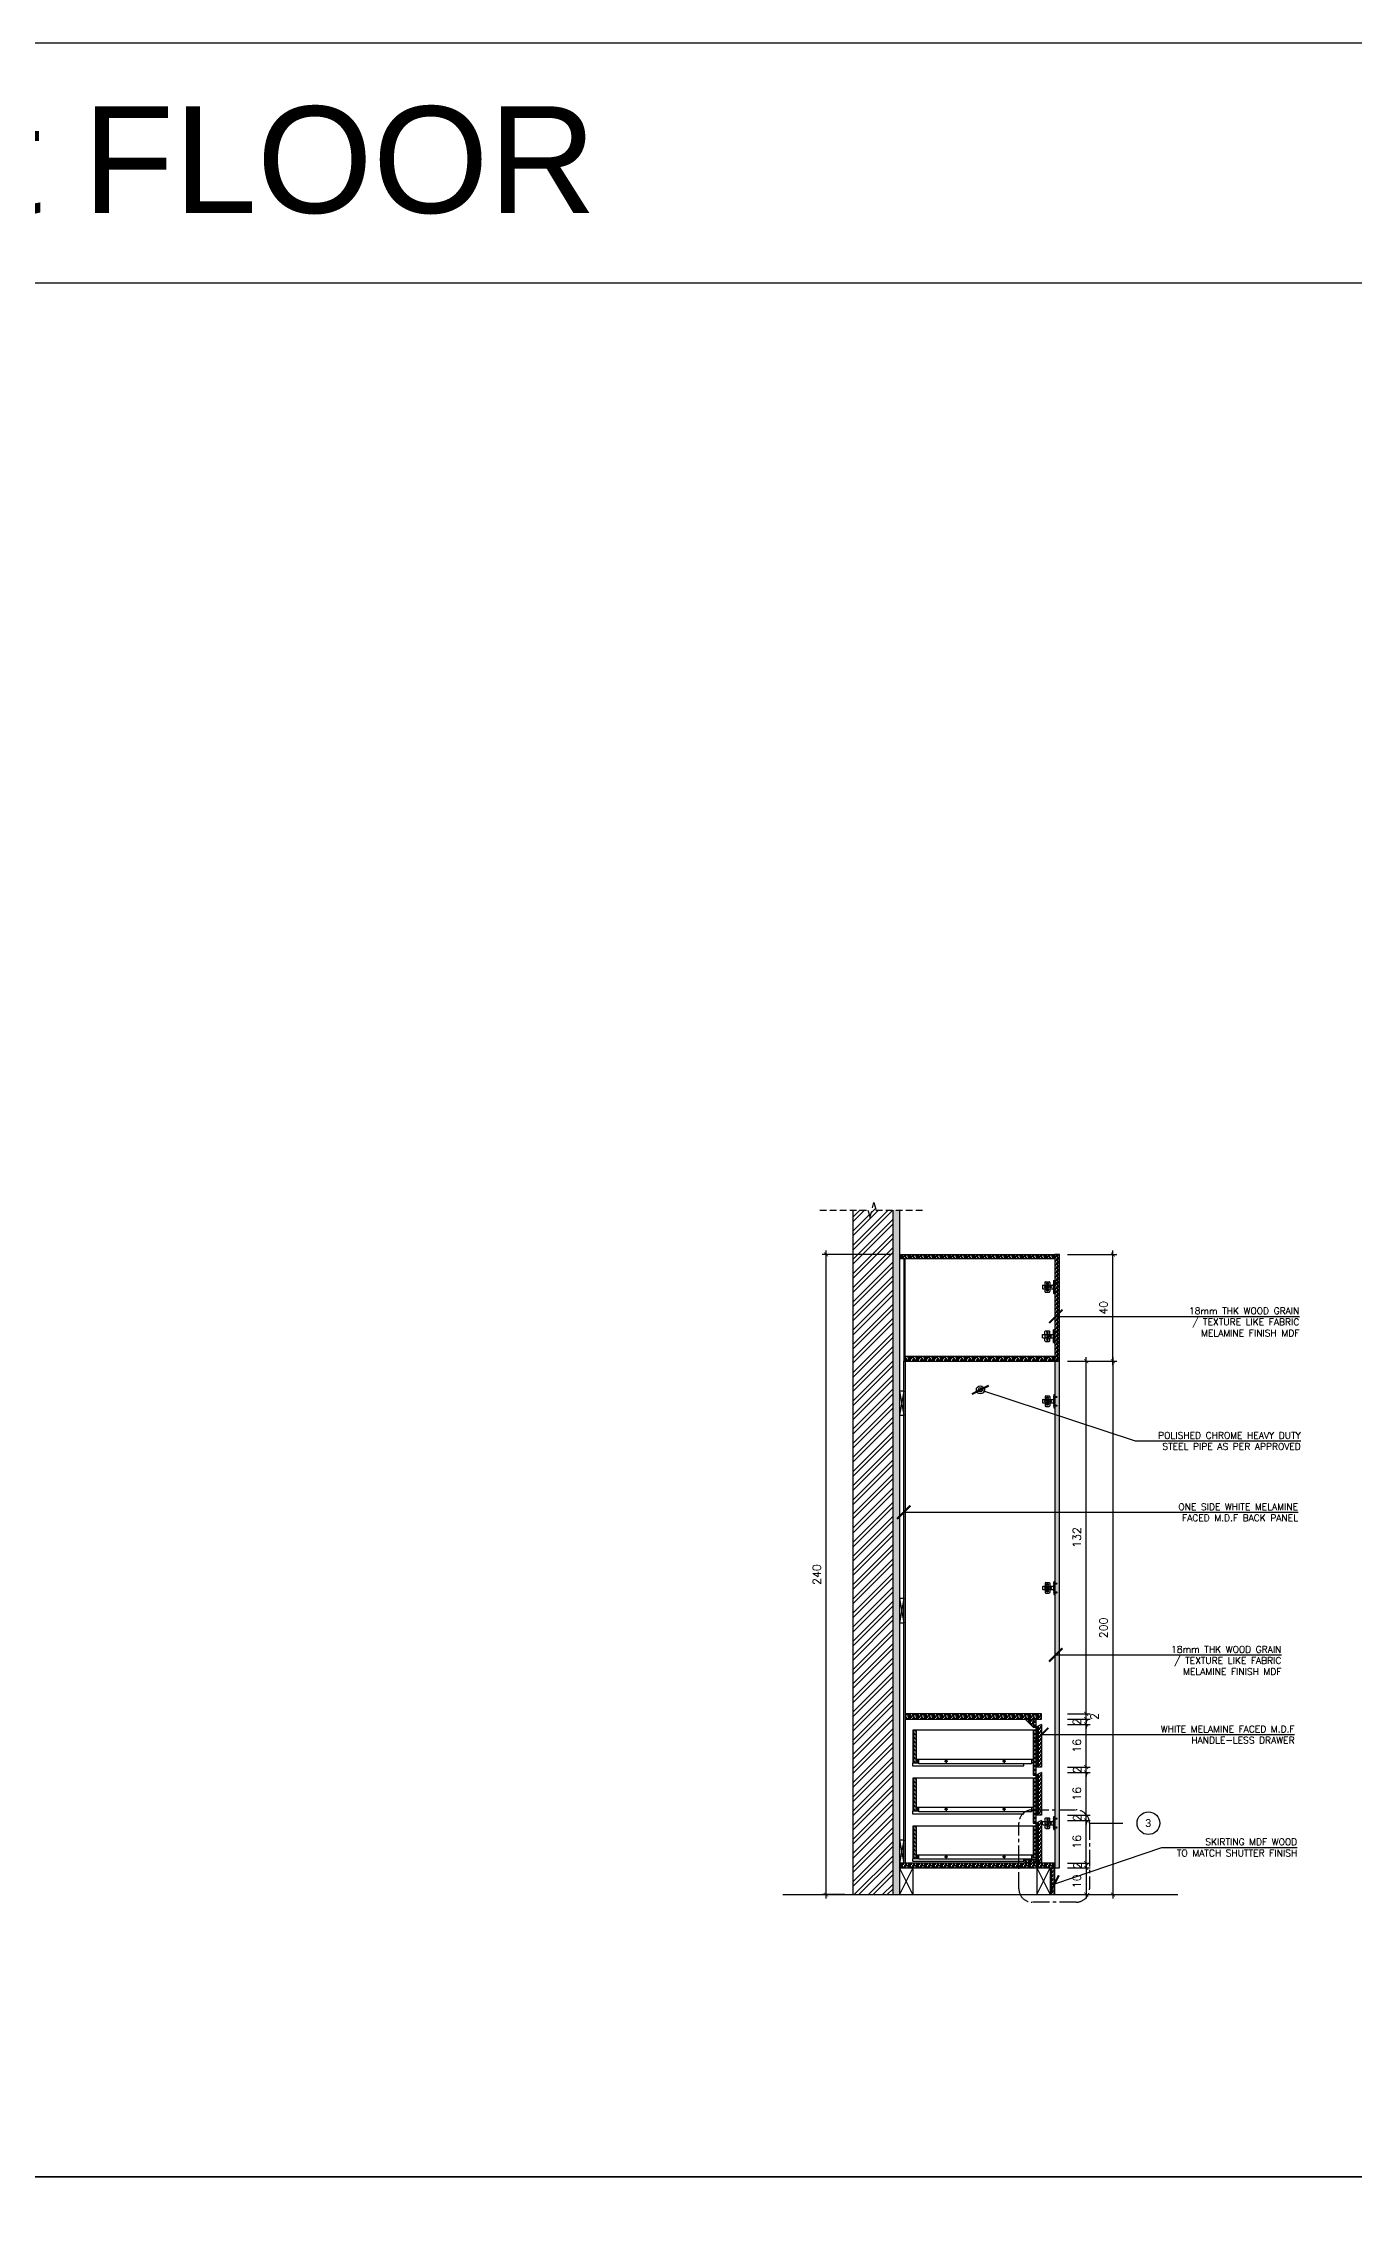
# Model space of a CAD drawing. Header units: centimetres. Extents: x -1287 to 4833, y -4090 to 0.
# Drawn here: x 3628 to 4120, y -1612 to -800 of the extents above; entities that cross this region are included whole.
import ezdxf
from ezdxf.enums import TextEntityAlignment as Align

# ---------------------------------------------------------------- set-up
doc = ezdxf.new("R2010")
doc.units = ezdxf.units.CM
doc.header["$LTSCALE"] = 100
doc.header["$MEASUREMENT"] = 0
for name, pattern in [('CENTER', [2, 1.25, -0.25, 0.25, -0.25]), ('DASHDOT', [1, 0.5, -0.25, 0, -0.25]), ('HIDDEN', [0.375, 0.25, -0.125])]:
    doc.linetypes.add(name, pattern=pattern)
for name, color, linetype in [('CABINET', 4, 'Continuous'), ('DIM IN', 1, 'Continuous'), ('HATCH', 1, 'Continuous'), ('HIDDEN', 8, 'HIDDEN'), ('ID_TitleBlock-Text', 3, 'Continuous'), ('PLASTER', 8, 'Continuous'), ('SECTION LINE', 6, 'DASHDOT'), ('TEXT', 3, 'Continuous'), ('WALL SECTION Y-Y FOR XREF$0$TEXT', 3, 'Continuous'), ('WALL-03', 2, 'Continuous'), ('WALL-04', 1, 'Continuous')]:
    doc.layers.add(name, color=color, linetype=linetype)
doc.styles.add('ART', font='arial.ttf')
doc.styles.add('ROMANS', font='romans')
doc.styles.add('WALL SECTION Y-Y FOR XREF$0$ART', font='arial.ttf')
doc.styles.add('WALL SECTION Y-Y FOR XREF$0$PL18', font='romans.shx', dxfattribs={"height": 18})
doc.dimstyles.new('AS-17-100', dxfattribs={"dimtxt": 10, "dimasz": 5, "dimexe": 10, "dimexo": 10, "dimgap": 6, "dimtad": 1, "dimtoh": 1, "dimdec": 0, "dimdsep": 46, "dimtxsty": 'ROMANS', "dimblk1": 'ARCHTICK', "dimblk2": 'ARCHTICK', "dimsah": 1, "dimcen": 25, "dimdle": 10, "dimclrd": 1, "dimclre": 1, "dimclrt": 2, "dimadec": 0, "dimazin": 0, "dimtfac": 1, "dimtdec": 0, "dimtofl": 0, "dimtmove": 2, "dimatfit": 3, "dimldrblk": 'ARCHTICK', "dimfxl": 1, "dimtolj": 1, "dimtzin": 0, "dimarcsym": 0})
doc.dimstyles.new('WALL SECTION Y-Y FOR XREF$0$18-MH-100', dxfattribs={"dimtxt": 18, "dimasz": 12, "dimexe": 15, "dimexo": 15, "dimgap": 6, "dimtad": 1, "dimtoh": 1, "dimdec": 0, "dimzin": 0, "dimdsep": 46, "dimtxsty": 'WALL SECTION Y-Y FOR XREF$0$PL18', "dimblk1": 'WALL SECTION Y-Y FOR XREF$0$_ARCHTICK', "dimblk2": 'WALL SECTION Y-Y FOR XREF$0$_ARCHTICK', "dimsah": 1, "dimcen": 25, "dimdle": 15, "dimclrd": 1, "dimclre": 1, "dimclrt": 2, "dimadec": 0, "dimazin": 0, "dimtfac": 1, "dimtdec": 0, "dimtmove": 2, "dimatfit": 3, "dimldrblk": 'WALL SECTION Y-Y FOR XREF$0$_ARCHTICK', "dimfxl": 1, "dimtolj": 1, "dimtzin": 0, "dimarcsym": 0})
pattern_1 = [(180, (3596.5296, -274.8663), (2e-16, 1.5), [2.5, -0.5]), (180, (3597.0296, -274.3663), (2e-16, 1.5), [1.5, -0.375, 0.75, -0.375]), (180, (3597.7796, -273.8663), (2e-16, 1.5), [2.5, -0.5])]
pattern_2 = [(180, (3596.5296, -254.8663), (2e-16, 1.5), [2.5, -0.5]), (180, (3597.0296, -254.3663), (2e-16, 1.5), [1.5, -0.375, 0.75, -0.375]), (180, (3597.7796, -253.8663), (2e-16, 1.5), [2.5, -0.5])]
pattern_3 = [(180, (3596.5296, -255.2663), (2e-16, 1.5), [2.5, -0.5]), (180, (3597.0296, -254.7663), (2e-16, 1.5), [1.5, -0.375, 0.75, -0.375]), (180, (3597.7796, -254.2663), (2e-16, 1.5), [2.5, -0.5])]

# ---------------------------------------------------------------- blocks, each defined once
blk = doc.blocks.new('_ARCHTICK')
at = {"color": 0, "linetype": 'ByBlock', "const_width": 0.15}
blk.add_lwpolyline([(-0.5, -0.5), (0.5, 0.5)], dxfattribs=at)
blk = doc.blocks.new('*D252')
at = {"layer": 'Defpoints', "color": 0, "transparency": 16777216}
for p in [(4009.3, -1484.12), (4009.3, -1494.12), (4019.3, -1494.12)]:
    blk.add_point(p, dxfattribs=at)
at = {"layer": 'DIM IN', "color": 1, "lineweight": -2, "transparency": 16777216}
for p, q in [((4012.3, -1484.12), (4020.8, -1484.12)), ((4019.3, -1482.62), (4019.3, -1495.62)), ((4012.3, -1494.12), (4020.8, -1494.12))]:
    blk.add_line(p, q, dxfattribs=at)
at = {"layer": 'DIM IN', "color": 1, "lineweight": -2, "transparency": 16777216, "xscale": 1.5, "yscale": 1.5, "zscale": 1.5}
for p, rotation in [((4019.3, -1484.12), 90), ((4019.3, -1494.12), 270)]:
    blk.add_blockref('_ARCHTICK', p, dxfattribs=dict(at, rotation=rotation))
at = {"layer": 'DIM IN', "color": 2, "transparency": 16777216, "insert": (4015.8, -1489.12), "char_height": 3, "attachment_point": 5, "rotation": 90, "style": 'ROMANS'}
blk.add_mtext('\\A1;10', dxfattribs=at)
blk = doc.blocks.new('*D253')
at = {"layer": 'Defpoints', "color": 0, "transparency": 16777216}
for p in [(4009.3, -1482.32), (4009.3, -1484.12), (4019.3, -1482.32)]:
    blk.add_point(p, dxfattribs=at)
at = {"layer": 'DIM IN', "color": 1, "lineweight": -2, "transparency": 16777216}
for p, q in [((4012.3, -1482.32), (4020.8, -1482.32)), ((4012.3, -1484.12), (4020.8, -1484.12)), ((4019.3, -1482.32), (4019.3, -1480.82)), ((4019.3, -1484.12), (4019.3, -1485.62))]:
    blk.add_line(p, q, dxfattribs=at)
at = {"layer": 'DIM IN', "color": 1, "lineweight": -2, "transparency": 16777216, "xscale": 1.5, "yscale": 1.5, "zscale": 1.5}
for p, rotation in [((4019.3, -1482.32), 270), ((4019.3, -1484.12), 90)]:
    blk.add_blockref('_ARCHTICK', p, dxfattribs=dict(at, rotation=rotation))
at = {"layer": 'DIM IN', "color": 2, "transparency": 16777216, "insert": (4015.99, -1483.22), "char_height": 3, "attachment_point": 5, "rotation": 90, "style": 'ROMANS'}
blk.add_mtext('\\A1;2', dxfattribs=at)
blk = doc.blocks.new('*D49')
at = {"layer": 'Defpoints', "color": 0, "transparency": 16777216}
for p in [(4009.3, -1466.32), (4019.3, -1466.32), (4009.3, -1482.32)]:
    blk.add_point(p, dxfattribs=at)
at = {"layer": 'DIM IN', "color": 1, "lineweight": -2, "transparency": 16777216}
for p, q in [((4012.3, -1466.32), (4020.8, -1466.32)), ((4019.3, -1483.82), (4019.3, -1464.82)), ((4012.3, -1482.32), (4020.8, -1482.32))]:
    blk.add_line(p, q, dxfattribs=at)
at = {"layer": 'DIM IN', "color": 1, "lineweight": -2, "transparency": 16777216, "xscale": 1.5, "yscale": 1.5, "zscale": 1.5}
for p, rotation in [((4019.3, -1466.32), 90), ((4019.3, -1482.32), 270)]:
    blk.add_blockref('_ARCHTICK', p, dxfattribs=dict(at, rotation=rotation))
at = {"layer": 'DIM IN', "color": 2, "transparency": 16777216, "insert": (4015.8, -1474.32), "char_height": 3, "attachment_point": 5, "rotation": 90, "style": 'ROMANS'}
blk.add_mtext('\\A1;16', dxfattribs=at)
blk = doc.blocks.new('*D50')
at = {"layer": 'Defpoints', "color": 0, "transparency": 16777216}
for p in [(4009.3, -1464.32), (4009.3, -1466.32), (4019.3, -1464.32)]:
    blk.add_point(p, dxfattribs=at)
at = {"layer": 'DIM IN', "color": 1, "lineweight": -2, "transparency": 16777216}
for p, q in [((4012.3, -1464.32), (4020.8, -1464.32)), ((4012.3, -1466.32), (4020.8, -1466.32)), ((4019.3, -1464.32), (4019.3, -1462.82)), ((4019.3, -1466.32), (4019.3, -1467.82))]:
    blk.add_line(p, q, dxfattribs=at)
at = {"layer": 'DIM IN', "color": 1, "lineweight": -2, "transparency": 16777216, "xscale": 1.5, "yscale": 1.5, "zscale": 1.5}
for p, rotation in [((4019.3, -1464.32), 270), ((4019.3, -1466.32), 90)]:
    blk.add_blockref('_ARCHTICK', p, dxfattribs=dict(at, rotation=rotation))
at = {"layer": 'DIM IN', "color": 2, "transparency": 16777216, "insert": (4015.96, -1465.32), "char_height": 3, "attachment_point": 5, "rotation": 90, "style": 'ROMANS'}
blk.add_mtext('\\A1;2', dxfattribs=at)
blk = doc.blocks.new('*D51')
at = {"layer": 'Defpoints', "color": 0, "transparency": 16777216}
for p in [(4009.3, -1448.32), (4019.3, -1448.32), (4009.3, -1464.32)]:
    blk.add_point(p, dxfattribs=at)
at = {"layer": 'DIM IN', "color": 1, "lineweight": -2, "transparency": 16777216}
for p, q in [((4012.3, -1448.32), (4020.8, -1448.32)), ((4019.3, -1465.82), (4019.3, -1446.82)), ((4012.3, -1464.32), (4020.8, -1464.32))]:
    blk.add_line(p, q, dxfattribs=at)
at = {"layer": 'DIM IN', "color": 1, "lineweight": -2, "transparency": 16777216, "xscale": 1.5, "yscale": 1.5, "zscale": 1.5}
for p, rotation in [((4019.3, -1448.32), 90), ((4019.3, -1464.32), 270)]:
    blk.add_blockref('_ARCHTICK', p, dxfattribs=dict(at, rotation=rotation))
at = {"layer": 'DIM IN', "color": 2, "transparency": 16777216, "insert": (4015.8, -1456.32), "char_height": 3, "attachment_point": 5, "rotation": 90, "style": 'ROMANS'}
blk.add_mtext('\\A1;16', dxfattribs=at)
blk = doc.blocks.new('*D52')
at = {"layer": 'Defpoints', "color": 0, "transparency": 16777216}
for p in [(4009.3, -1446.32), (4009.3, -1448.32), (4019.3, -1446.32)]:
    blk.add_point(p, dxfattribs=at)
at = {"layer": 'DIM IN', "color": 1, "lineweight": -2, "transparency": 16777216}
for p, q in [((4012.3, -1446.32), (4020.8, -1446.32)), ((4012.3, -1448.32), (4020.8, -1448.32)), ((4019.3, -1446.32), (4019.3, -1444.82)), ((4019.3, -1448.32), (4019.3, -1449.82))]:
    blk.add_line(p, q, dxfattribs=at)
at = {"layer": 'DIM IN', "color": 1, "lineweight": -2, "transparency": 16777216, "xscale": 1.5, "yscale": 1.5, "zscale": 1.5}
for p, rotation in [((4019.3, -1446.32), 270), ((4019.3, -1448.32), 90)]:
    blk.add_blockref('_ARCHTICK', p, dxfattribs=dict(at, rotation=rotation))
at = {"layer": 'DIM IN', "color": 2, "transparency": 16777216, "insert": (4015.93, -1447.32), "char_height": 3, "attachment_point": 5, "rotation": 90, "style": 'ROMANS'}
blk.add_mtext('\\A1;2', dxfattribs=at)
blk = doc.blocks.new('*D53')
at = {"layer": 'Defpoints', "color": 0, "transparency": 16777216}
for p in [(4009.3, -1430.32), (4019.3, -1430.32), (4009.3, -1446.32)]:
    blk.add_point(p, dxfattribs=at)
at = {"layer": 'DIM IN', "color": 1, "lineweight": -2, "transparency": 16777216}
for p, q in [((4012.3, -1430.32), (4020.8, -1430.32)), ((4019.3, -1447.82), (4019.3, -1428.82)), ((4012.3, -1446.32), (4020.8, -1446.32))]:
    blk.add_line(p, q, dxfattribs=at)
at = {"layer": 'DIM IN', "color": 1, "lineweight": -2, "transparency": 16777216, "xscale": 1.5, "yscale": 1.5, "zscale": 1.5}
for p, rotation in [((4019.3, -1430.32), 90), ((4019.3, -1446.32), 270)]:
    blk.add_blockref('_ARCHTICK', p, dxfattribs=dict(at, rotation=rotation))
at = {"layer": 'DIM IN', "color": 2, "transparency": 16777216, "insert": (4015.8, -1438.32), "char_height": 3, "attachment_point": 5, "rotation": 90, "style": 'ROMANS'}
blk.add_mtext('\\A1;16', dxfattribs=at)
blk = doc.blocks.new('*D54')
at = {"layer": 'Defpoints', "color": 0, "transparency": 16777216}
for p in [(4009.3, -1428.32), (4009.3, -1430.32), (4019.3, -1428.32)]:
    blk.add_point(p, dxfattribs=at)
at = {"layer": 'DIM IN', "color": 1, "lineweight": -2, "transparency": 16777216}
for p, q in [((4019.3, -1428.32), (4019.3, -1426.82)), ((4012.3, -1428.32), (4020.8, -1428.32)), ((4012.3, -1430.32), (4020.8, -1430.32)), ((4019.3, -1430.32), (4019.3, -1431.82))]:
    blk.add_line(p, q, dxfattribs=at)
at = {"layer": 'DIM IN', "color": 1, "lineweight": -2, "transparency": 16777216, "xscale": 1.5, "yscale": 1.5, "zscale": 1.5}
for p, rotation in [((4019.3, -1428.32), 270), ((4019.3, -1430.32), 90)]:
    blk.add_blockref('_ARCHTICK', p, dxfattribs=dict(at, rotation=rotation))
at = {"layer": 'DIM IN', "color": 2, "transparency": 16777216, "insert": (4015.84, -1429.32), "char_height": 3, "attachment_point": 5, "rotation": 90, "style": 'ROMANS'}
blk.add_mtext('\\A1;2', dxfattribs=at)
blk = doc.blocks.new('*D55')
at = {"layer": 'Defpoints', "color": 0, "transparency": 16777216}
for p in [(4009.3, -1426.32), (4019.3, -1426.32), (4009.3, -1428.32)]:
    blk.add_point(p, dxfattribs=at)
at = {"layer": 'DIM IN', "color": 1, "lineweight": -2, "transparency": 16777216}
for p, q in [((4012.3, -1426.32), (4020.8, -1426.32)), ((4019.3, -1426.32), (4019.3, -1424.82)), ((4012.3, -1428.32), (4020.8, -1428.32)), ((4019.3, -1428.32), (4019.3, -1429.82))]:
    blk.add_line(p, q, dxfattribs=at)
at = {"layer": 'DIM IN', "color": 1, "lineweight": -2, "transparency": 16777216, "xscale": 1.5, "yscale": 1.5, "zscale": 1.5}
for p, rotation in [((4019.3, -1426.32), 270), ((4019.3, -1428.32), 90)]:
    blk.add_blockref('_ARCHTICK', p, dxfattribs=dict(at, rotation=rotation))
at = {"layer": 'DIM IN', "color": 2, "transparency": 16777216, "insert": (4022.37, -1427.32), "char_height": 3, "attachment_point": 5, "rotation": 90, "style": 'ROMANS'}
blk.add_mtext('\\A1;2', dxfattribs=at)
blk = doc.blocks.new('*D56')
at = {"layer": 'Defpoints', "color": 0, "transparency": 16777216}
for p in [(4009.3, -1294.12), (4019.3, -1294.12), (4009.3, -1426.32)]:
    blk.add_point(p, dxfattribs=at)
at = {"layer": 'DIM IN', "color": 1, "lineweight": -2, "transparency": 16777216}
for p, q in [((4012.3, -1294.12), (4020.8, -1294.12)), ((4019.3, -1427.82), (4019.3, -1292.62)), ((4012.3, -1426.32), (4020.8, -1426.32))]:
    blk.add_line(p, q, dxfattribs=at)
at = {"layer": 'DIM IN', "color": 1, "lineweight": -2, "transparency": 16777216, "xscale": 1.5, "yscale": 1.5, "zscale": 1.5}
for p, rotation in [((4019.3, -1294.12), 90), ((4019.3, -1426.32), 270)]:
    blk.add_blockref('_ARCHTICK', p, dxfattribs=dict(at, rotation=rotation))
at = {"layer": 'DIM IN', "color": 2, "transparency": 16777216, "insert": (4015.8, -1360.22), "char_height": 3, "attachment_point": 5, "rotation": 90, "style": 'ROMANS'}
blk.add_mtext('\\A1;132', dxfattribs=at)
blk = doc.blocks.new('*D57')
at = {"layer": 'Defpoints', "color": 0, "transparency": 16777216}
for p in [(4009.3, -1294.12), (4009.3, -1494.12), (4029.3, -1494.12)]:
    blk.add_point(p, dxfattribs=at)
at = {"layer": 'DIM IN', "color": 1, "lineweight": -2, "transparency": 16777216}
for p, q in [((4012.3, -1294.12), (4030.8, -1294.12)), ((4029.3, -1292.62), (4029.3, -1495.62)), ((4012.3, -1494.12), (4030.8, -1494.12))]:
    blk.add_line(p, q, dxfattribs=at)
at = {"layer": 'DIM IN', "color": 1, "lineweight": -2, "transparency": 16777216, "xscale": 1.5, "yscale": 1.5, "zscale": 1.5}
for p, rotation in [((4029.3, -1294.12), 90), ((4029.3, -1494.12), 270)]:
    blk.add_blockref('_ARCHTICK', p, dxfattribs=dict(at, rotation=rotation))
at = {"layer": 'DIM IN', "color": 2, "transparency": 16777216, "insert": (4025.8, -1394.12), "char_height": 3, "attachment_point": 5, "rotation": 90, "style": 'ROMANS'}
blk.add_mtext('\\A1;200', dxfattribs=at)
blk = doc.blocks.new('*D58')
at = {"layer": 'Defpoints', "color": 0, "transparency": 16777216}
for p in [(4009.3, -1254.12), (4029.3, -1254.12), (4009.3, -1294.12)]:
    blk.add_point(p, dxfattribs=at)
at = {"layer": 'DIM IN', "color": 1, "lineweight": -2, "transparency": 16777216}
for p, q in [((4012.3, -1254.12), (4030.8, -1254.12)), ((4029.3, -1295.62), (4029.3, -1252.62)), ((4012.3, -1294.12), (4030.8, -1294.12))]:
    blk.add_line(p, q, dxfattribs=at)
at = {"layer": 'DIM IN', "color": 1, "lineweight": -2, "transparency": 16777216, "xscale": 1.5, "yscale": 1.5, "zscale": 1.5}
for p, rotation in [((4029.3, -1254.12), 90), ((4029.3, -1294.12), 270)]:
    blk.add_blockref('_ARCHTICK', p, dxfattribs=dict(at, rotation=rotation))
at = {"layer": 'DIM IN', "color": 2, "transparency": 16777216, "insert": (4025.8, -1274.12), "char_height": 3, "attachment_point": 5, "rotation": 90, "style": 'ROMANS'}
blk.add_mtext('\\A1;40', dxfattribs=at)
blk = doc.blocks.new('*D254')
at = {"layer": 'Defpoints', "color": 0, "transparency": 16777216}
for p in [(3921.8, -1254.12), (3949.3, -1254.12), (3931.8, -1494.12)]:
    blk.add_point(p, dxfattribs=at)
at = {"layer": 'DIM IN', "color": 1, "lineweight": -2, "transparency": 16777216}
for p, q in [((3946.3, -1254.12), (3920.3, -1254.12)), ((3921.8, -1495.62), (3921.8, -1252.62)), ((3928.8, -1494.12), (3920.3, -1494.12))]:
    blk.add_line(p, q, dxfattribs=at)
at = {"layer": 'DIM IN', "color": 1, "lineweight": -2, "transparency": 16777216, "xscale": 1.5, "yscale": 1.5, "zscale": 1.5}
for p, rotation in [((3921.8, -1254.12), 90), ((3921.8, -1494.12), 270)]:
    blk.add_blockref('_ARCHTICK', p, dxfattribs=dict(at, rotation=rotation))
at = {"layer": 'DIM IN', "color": 2, "transparency": 16777216, "insert": (3918.3, -1374.12), "char_height": 3, "attachment_point": 5, "rotation": 90, "style": 'ROMANS'}
blk.add_mtext('\\A1;240', dxfattribs=at)
blk = doc.blocks.new('hinge side')
at = {"layer": 'CABINET'}
h = blk.add_hatch(dxfattribs=at)
h.set_pattern_fill('ANSI31', color=8, scale=14, style=0)
h.set_pattern_definition([(45, (-4538.1162, 12533.7443), (-1.23743687, 1.23743687), [])])
h.paths.add_polyline_path([(7.4, 49), (8.9, 47.7), (7.4, 46.1), (0, 46.1), (0, 49)])
h = blk.add_hatch(dxfattribs=at)
h.set_pattern_fill('ANSI31', color=8, scale=14, style=0)
h.set_pattern_definition([(315, (477476.8924, -3826.8505), (-1.237436867, -1.237436867), [])])
h.paths.add_polyline_path([(0, 9.2), (0, 12.1), (7.4, 12.1), (8.9, 10.4), (7.4, 9.2)])
at = {"layer": 'CABINET', "color": 8}
for p, q in [((-50.9, 34.1), (-50.9, 24.1)), ((-48.9, 36.1), (-6.1, 36.1)), ((-48.9, 22.1), (-6.1, 22.1)), ((-40.9, 48.1), (-40.9, 36.1)), ((-40.9, 22.1), (-40.9, 10.1)), ((-37.9, 51.1), (-23.9, 51.1)), ((-37.9, 7.1), (-23.9, 7.1)), ((-31.9, 43.9), (-31, 44.5)), ((-31.3, 43), (-31.9, 43.9)), ((-31.9, 16.4), (-31, 17.1)), ((-31.3, 15.6), (-31.9, 16.4)), ((-31, 44.5), (-30.4, 43.7)), ((-31, 17.1), (-30.4, 16.3)), ((-30, 41.3), (-30.6, 42.1)), ((-30, 13.9), (-30.6, 14.7)), ((-29.1, 42), (-30, 41.3)), ((-29.1, 14.6), (-30, 13.9)), ((-29.7, 42.8), (-29.1, 42)), ((-29.7, 15.3), (-29.1, 14.6)), ((-28.8, 30.5), (-27.7, 30.5)), ((-28.8, 29.5), (-28.8, 30.5)), ((-28.8, 27.3), (-28.8, 28.3)), ((-27.7, 27.3), (-28.8, 27.3)), ((-27.7, 30.5), (-27.7, 29.5)), ((-27.7, 28.3), (-27.7, 27.3)), ((-20.9, 48.1), (-20.9, 36.1)), ((-20.9, 22.1), (-20.9, 10.1)), ((-18.1, 30.6), (-17, 30.6)), ((-18.1, 29.5), (-18.1, 30.6)), ((-18.1, 27.4), (-18.1, 28.4)), ((-17, 27.4), (-18.1, 27.4)), ((-17, 30.6), (-17, 29.5)), ((-17, 28.4), (-17, 27.4)), ((-5, 55.1), (-5, 3.1)), ((-4, 50.9), (-5, 50.9)), ((-5, 44.1), (-4, 44.1)), ((-5, 14.1), (-4, 14.1)), ((-4, 7.3), (-5, 7.3)), ((-4, 56.1), (0, 56.1)), ((-4, 44.1), (-4, 50.9)), ((-4, 50.6), (-2.4, 49)), ((-4, 44.4), (-2.4, 46.1)), ((-4, 14.1), (-4, 7.3)), ((-4, 13.7), (-2.4, 12.1)), ((-4, 7.5), (-2.4, 9.2)), ((-4, 2.1), (0, 2.1)), ((-2.4, 49), (7.4, 49)), ((-2.4, 46.1), (7.4, 46.1)), ((-2.4, 12.1), (7.4, 12.1)), ((-2.4, 9.2), (7.4, 9.2)), ((0, 58.1), (0, 4.1)), ((0, 0), (0, 54)), ((7.4, 49), (8.9, 47.7)), ((7.4, 46.1), (8.9, 47.7)), ((7.4, 12.1), (8.9, 10.4)), ((7.4, 9.2), (8.9, 10.4))]:
    blk.add_line(p, q, dxfattribs=at)
blk.add_lwpolyline([(-38.2, 32.7), (-28.4, 32.7, -0.414214), (-24.9, 29.2), (-24.9, 28.9, -0.414214), (-28.4, 25.4), (-38.2, 25.4, -0.414214), (-41.7, 28.9), (-41.7, 29.2, -0.414214)], format="xyb", close=True, dxfattribs=at)
for points in [[(-30.6, 42.1), (-32.8, 40.4), (-33.5, 41.3), (-31.3, 43)], [(-30.6, 14.7), (-32.8, 12.9), (-33.5, 13.9), (-31.3, 15.6)], [(-28.8, 28.3), (-31.6, 28.3), (-31.6, 29.5), (-28.8, 29.5)], [(-30.4, 43.7), (-28.4, 45.2), (-27.7, 44.3), (-29.7, 42.8)], [(-30.4, 16.3), (-28.4, 17.8), (-27.7, 16.9), (-29.7, 15.3)], [(-27.7, 29.5), (-25.2, 29.5), (-25.2, 28.3), (-27.7, 28.3)], [(-18.1, 28.4), (-21, 28.4), (-21, 29.5), (-18.1, 29.5)], [(-17, 29.5), (-14.5, 29.5), (-14.5, 28.4), (-17, 28.4)]]:
    blk.add_lwpolyline(points, dxfattribs=at)
blk.add_lwpolyline([(-5, 41.3), (-6.1, 41.3), (-6.1, 16.9), (-5, 16.9)], close=True, dxfattribs=at)
for centre in [(-30.6, 42.8), (-30.6, 15.4), (-28.4, 28.9), (-17.7, 29)]:
    blk.add_circle(centre, 3.42, dxfattribs=at)
for centre, radius, start, end in [((-48.9, 34.1), 2, 90, 180), ((-48.9, 24.1), 2, 180, 270), ((-37.9, 48.1), 3, 90, 180), ((-37.9, 10.1), 3, 180, 270), ((-23.9, 48.1), 3, 0, 90), ((-23.9, 10.1), 3, 270, 0), ((6.1, 47.5), 11.6, 162.90975, 197.09025), ((6.1, 10.7), 11.6, 162.90975, 197.09025), ((-4, 55.1), 1, 90, 180), ((-4, 3.1), 1, 180, 270)]:
    blk.add_arc(centre, radius, start, end, dxfattribs=at)
blk = doc.blocks.new('WALL SECTION Y-Y FOR XREF$0$_ARCHTICK')
at = {"color": 0, "linetype": 'ByBlock', "const_width": 0.15}
blk.add_lwpolyline([(-0.5, -0.5), (0.5, 0.5)], dxfattribs=at)

msp = doc.modelspace()

# ---------------------------------------------------------------- hatches: boundary and pattern name
at = {"layer": 'HATCH'}
h = msp.add_hatch(dxfattribs=at)
h.set_pattern_fill('ANSI32', color=256, scale=10)
h.set_pattern_definition([(45, (3596.5296, -254.8663), (-2.65165, 2.65165), []), (45, (3598.2974, -254.8663), (-2.65165, 2.65165), [])])
h.paths.add_polyline_path([(3946.8, -1237.49), (3940.49, -1237.49), (3939.74, -1234.69), (3938.24, -1240.29), (3937.49, -1237.49), (3931.8, -1237.49), (3931.8, -1494.12), (3946.8, -1494.12)])
h = msp.add_hatch(dxfattribs=at)
h.set_pattern_fill('AR-SAND', color=256, scale=0.5)
h.set_pattern_definition([(37.5, (3596.5296, -254.8663), (-0.0314967, 0.9634119), [0, -0.76, 0, -0.85, 0, -0.8125]), (7.5, (3596.5296, -254.8663), (0.8848884, 1.411073), [0, -0.41, 0, -0.685, 0, -0.2625]), (327.5, (3595.9146, -254.8663), (1.55707093, 0.0028295), [0, -0.25, 0, -0.9, 0, -1.175]), (317.5, (3595.9146, -254.8663), (1.5030633, 0.4388378), [0, -0.125, 0, -0.59, 0, -0.675])])
h.paths.add_polyline_path([(3949.3, -1237.49), (3946.8, -1237.49), (3946.8, -1494.12), (3949.3, -1494.12)])
h = msp.add_hatch(dxfattribs=at)
h.set_pattern_fill('GOST_WOOD', color=256, scale=0.25, angle=90)
h.set_pattern_definition(pattern_1)
h.paths.add_polyline_path([(3949.3, -1255.75), (4007.58, -1255.75), (4007.58, -1254.12), (3949.3, -1254.12)])
h = msp.add_hatch(dxfattribs=at)
h.set_pattern_fill('GOST_WOOD', color=256, scale=0.25, angle=90)
h.set_pattern_definition(pattern_2)
h.paths.add_polyline_path([(3951.47, -1481.92), (3950.93, -1481.92), (3950.93, -1255.75), (3951.47, -1255.75)])
h = msp.add_hatch(dxfattribs=at)
h.set_pattern_fill('GOST_WOOD', color=256, scale=0.25, angle=90)
h.set_pattern_definition(pattern_1)
h.paths.add_polyline_path([(4009.3, -1294.12), (4009.3, -1254.12), (4007.58, -1254.12), (4007.58, -1294.12)])
h = msp.add_hatch(dxfattribs=at)
h.set_pattern_fill('GOST_WOOD', color=256, scale=0.25, angle=90)
h.set_pattern_definition([(180, (3596.5296, -279.7268), (2e-16, 1.5), [2.5, -0.5]), (180, (3597.0296, -279.2268), (2e-16, 1.5), [1.5, -0.375, 0.75, -0.375]), (180, (3597.7796, -278.7268), (2e-16, 1.5), [2.5, -0.5])])
h.paths.add_polyline_path([(4007.58, -1292.32), (3951.47, -1292.32), (3951.47, -1294.12), (4007.58, -1294.12)])
h = msp.add_hatch(dxfattribs=at)
h.set_pattern_fill('GOST_WOOD', color=256, scale=0.25, angle=90)
h.set_pattern_definition([(180, (2864.3264, -829.477), (2e-16, 1.5), [2.5, -0.5]), (180, (2864.8264, -828.977), (2e-16, 1.5), [1.5, -0.375, 0.75, -0.375]), (180, (2865.5764, -828.477), (2e-16, 1.5), [2.5, -0.5])])
h.paths.add_polyline_path([(4009.3, -1294.12), (4007.58, -1294.12), (4007.58, -1307.32), (4008.49, -1307.32), (4008.25, -1307.59), (4007.58, -1307.59), (4007.58, -1310.66), (4008.56, -1310.66), (4008.25, -1310.93), (4007.58, -1310.93), (4007.58, -1377.32), (4008.49, -1377.32), (4008.25, -1377.59), (4007.58, -1377.59), (4007.58, -1380.66), (4008.56, -1380.66), (4008.25, -1380.93), (4007.58, -1380.93), (4007.58, -1465.51), (4008.49, -1465.51), (4008.25, -1465.78), (4007.58, -1465.78), (4007.58, -1468.85), (4008.56, -1468.85), (4008.25, -1469.12), (4007.58, -1469.12), (4007.58, -1484.12), (4009.3, -1484.12)])
h = msp.add_hatch(dxfattribs=at)
h.set_pattern_fill('GOST_WOOD', color=256, scale=0.25, angle=90)
h.set_pattern_definition([(180, (3596.5296, -255.2663), (2e-16, 1.5), [2.5, -0.5]), (180, (3597.0296, -254.7663), (2e-16, 1.5), [1.5, -0.375, 0.75, -0.375]), (180, (3597.7796, -254.2663), (2e-16, 1.5), [2.5, -0.5])])
h.paths.add_polyline_path([(4002.58, -1426.32), (3951.47, -1426.32), (3951.47, -1428.32), (4002.58, -1428.32)])
h = msp.add_hatch(dxfattribs=at)
h.set_pattern_fill('GOST_WOOD', color=256, scale=0.25, angle=90)
h.set_pattern_definition([(180, (3596.5296, -255.0663), (2e-16, 1.5), [2.5, -0.5]), (180, (3597.0296, -254.5663), (2e-16, 1.5), [1.5, -0.375, 0.75, -0.375]), (180, (3597.7796, -254.0663), (2e-16, 1.5), [2.5, -0.5])])
h.paths.add_polyline_path([(4000.58, -1428.12), (3999.38, -1428.12), (3999.38, -1431.12), (4000.58, -1431.12)])
h.paths.add_polyline_path([(3999.38, -1428.12), (3996.38, -1428.12), (3999.38, -1431.12)])
h = msp.add_hatch(dxfattribs=at)
h.set_pattern_fill('GOST_WOOD', color=256, scale=0.25, angle=90)
h.set_pattern_definition(pattern_3)
h.paths.add_polyline_path([(3955.65, -1432.32), (3954.45, -1432.32), (3954.45, -1444.72), (3955.65, -1444.72)])
h = msp.add_hatch(dxfattribs=at)
h.set_pattern_fill('GOST_WOOD', color=256, scale=0.25, angle=90)
h.set_pattern_definition(pattern_3)
h.paths.add_polyline_path([(4000.58, -1432.32), (3999.38, -1432.32), (3999.38, -1444.72), (4000.58, -1444.72)])
h = msp.add_hatch(dxfattribs=at)
h.set_pattern_fill('GOST_WOOD', color=256, scale=0.25, angle=90)
h.set_pattern_definition(pattern_3)
h.paths.add_polyline_path([(4002.58, -1430.32), (4000.58, -1431.32), (4000.58, -1446.32), (4002.58, -1446.32)])
h = msp.add_hatch(dxfattribs=at)
h.set_pattern_fill('GOST_WOOD', color=256, scale=0.25, angle=90)
h.set_pattern_definition(pattern_3)
h.paths.add_polyline_path([(3956.53, -1443.52), (3955.65, -1443.52), (3955.65, -1444.72), (3956.53, -1444.72)])
h = msp.add_hatch(dxfattribs=at)
h.set_pattern_fill('GOST_WOOD', color=256, scale=0.25, angle=90)
h.set_pattern_definition(pattern_3)
h.paths.add_polyline_path([(3999.38, -1443.52), (3998.78, -1443.52), (3998.78, -1444.72), (3999.38, -1444.72)])
h = msp.add_hatch(dxfattribs=at)
h.set_pattern_fill('GOST_WOOD', color=256, scale=0.25, angle=90)
h.set_pattern_definition(pattern_3)
h.paths.add_polyline_path([(3955.65, -1450.32), (3954.45, -1450.32), (3954.45, -1462.72), (3955.65, -1462.72)])
h = msp.add_hatch(dxfattribs=at)
h.set_pattern_fill('GOST_WOOD', color=256, scale=0.25, angle=90)
h.set_pattern_definition(pattern_3)
h.paths.add_polyline_path([(4000.58, -1444.72), (3999.38, -1444.72), (3999.38, -1449.32), (4000.58, -1449.32)])
h = msp.add_hatch(dxfattribs=at)
h.set_pattern_fill('GOST_WOOD', color=256, scale=0.25, angle=90)
h.set_pattern_definition(pattern_3)
h.paths.add_polyline_path([(4000.58, -1450.32), (3999.38, -1450.32), (3999.38, -1462.72), (4000.58, -1462.72)])
h = msp.add_hatch(dxfattribs=at)
h.set_pattern_fill('GOST_WOOD', color=256, scale=0.25, angle=90)
h.set_pattern_definition(pattern_3)
h.paths.add_polyline_path([(4002.58, -1448.32), (4000.58, -1449.32), (4000.58, -1462.72), (4000.58, -1462.72), (4000.58, -1464.32), (4002.58, -1464.32)])
h = msp.add_hatch(dxfattribs=at)
h.set_pattern_fill('GOST_WOOD', color=256, scale=0.25, angle=90)
h.set_pattern_definition(pattern_3)
h.paths.add_polyline_path([(3955.65, -1468.32), (3954.45, -1468.32), (3954.45, -1480.52), (3955.65, -1480.52)])
h = msp.add_hatch(dxfattribs=at)
h.set_pattern_fill('GOST_WOOD', color=256, scale=0.25, angle=90)
h.set_pattern_definition(pattern_3)
h.paths.add_polyline_path([(3956.53, -1461.52), (3955.65, -1461.52), (3955.65, -1462.72), (3956.53, -1462.72)])
h = msp.add_hatch(dxfattribs=at)
h.set_pattern_fill('GOST_WOOD', color=256, scale=0.25, angle=90)
h.set_pattern_definition(pattern_3)
h.paths.add_polyline_path([(4000.58, -1462.72), (3999.38, -1462.72), (3999.38, -1467.32), (4000.58, -1467.32)])
h = msp.add_hatch(dxfattribs=at)
h.set_pattern_fill('GOST_WOOD', color=256, scale=0.25, angle=90)
h.set_pattern_definition(pattern_3)
h.paths.add_polyline_path([(4000.58, -1468.32), (3999.38, -1468.32), (3999.38, -1480.52), (4000.58, -1480.52)])
h = msp.add_hatch(dxfattribs=at)
h.set_pattern_fill('GOST_WOOD', color=256, scale=0.25, angle=90)
h.set_pattern_definition(pattern_3)
h.paths.add_polyline_path([(4002.58, -1466.32), (4000.58, -1467.32), (4000.58, -1482.12), (4002.58, -1482.12)])
h = msp.add_hatch(dxfattribs=at)
h.set_pattern_fill('GOST_WOOD', color=256, scale=0.25, angle=90)
h.set_pattern_definition(pattern_2)
h.paths.add_polyline_path([(4007.49, -1482.32), (3949.3, -1482.32), (3949.3, -1484.12), (4007.49, -1484.12)])
h = msp.add_hatch(dxfattribs=at)
h.set_pattern_fill('GOST_WOOD', color=256, scale=0.25, angle=90)
h.set_pattern_definition(pattern_3)
h.paths.add_polyline_path([(3956.53, -1479.32), (3955.65, -1479.32), (3955.65, -1480.52), (3956.53, -1480.52)])
h = msp.add_hatch(dxfattribs=at)
h.set_pattern_fill('GOST_WOOD', color=256, scale=0.25, angle=90)
h.set_pattern_definition(pattern_3)
h.paths.add_polyline_path([(4000.49, -1481.09), (3996.24, -1481.09), (3996.24, -1482.32), (4000.49, -1482.32)])
h = msp.add_hatch(dxfattribs=at)
h.set_pattern_fill('GOST_WOOD', color=256, scale=0.25, angle=90)
h.set_pattern_definition(pattern_3)
h.paths.add_polyline_path([(3999.38, -1479.32), (3998.78, -1479.32), (3998.78, -1480.52), (3999.38, -1480.52)])
h = msp.add_hatch(dxfattribs=at)
h.set_pattern_fill('GOST_WOOD', color=256, scale=0.25, angle=90)
h.set_pattern_definition([(180, (3601.5296, -254.8663), (2e-16, 1.5), [2.5, -0.5]), (180, (3602.0296, -254.3663), (2e-16, 1.5), [1.5, -0.375, 0.75, -0.375]), (180, (3602.7796, -253.8663), (2e-16, 1.5), [2.5, -0.5])])
h.paths.add_polyline_path([(4007.49, -1484.12), (4005.86, -1484.12), (4005.86, -1494.12), (4007.49, -1494.12)])

# ---------------------------------------------------------------- linework, layer by layer
at = {"layer": 'CABINET', "color": 2}
for p, q in [((4007.58, -1292.32), (3951.47, -1292.32)), ((3999.38, -1431.32), (3996.38, -1428.32)), ((4007.49, -1482.32), (3949.3, -1482.32)), ((3949.3, -1484.12), (4007.49, -1484.12)), ((4007.49, -1484.12), (4007.49, -1482.32))]:
    msp.add_line(p, q, dxfattribs=at)
at = {"layer": 'CABINET', "color": 1}
for p, q in [((3954.45, -1444.72), (3954.45, -1432.32)), ((3954.45, -1432.32), (4000.58, -1432.32)), ((3955.65, -1444.72), (3955.65, -1432.32)), ((3999.38, -1432.32), (3999.38, -1444.72)), ((4002.58, -1430.32), (4000.58, -1431.32)), ((4000.58, -1444.71), (4000.58, -1432.31)), ((3956.53, -1443.52), (3955.65, -1443.52)), ((3966.22, -1444.13), (3967.34, -1444.13)), ((3966.77, -1443.57), (3966.77, -1444.68)), ((3989.08, -1444.13), (3987.97, -1444.13)), ((3988.53, -1443.57), (3988.53, -1444.68)), ((3999.38, -1443.52), (3998.78, -1443.52)), ((3956.53, -1444.72), (3954.45, -1444.72)), ((3954.45, -1462.72), (3954.45, -1450.32)), ((3954.45, -1450.32), (4000.58, -1450.32)), ((3955.65, -1462.72), (3955.65, -1450.32)), ((4000.58, -1444.72), (3998.78, -1444.72)), ((3999.38, -1450.32), (3999.38, -1462.72)), ((4002.58, -1448.32), (4000.58, -1449.32)), ((4000.58, -1462.71), (4000.58, -1450.31)), ((3956.53, -1462.72), (3954.45, -1462.72)), ((3954.45, -1480.52), (3954.45, -1468.32)), ((3954.45, -1468.32), (4000.58, -1468.32)), ((3956.53, -1461.52), (3955.65, -1461.52)), ((3955.65, -1480.52), (3955.65, -1468.32)), ((3966.22, -1462.13), (3967.34, -1462.13)), ((3966.77, -1461.57), (3966.77, -1462.68)), ((3989.08, -1462.13), (3987.97, -1462.13)), ((3988.53, -1461.57), (3988.53, -1462.68)), ((3999.38, -1461.52), (3998.78, -1461.52)), ((4000.58, -1462.72), (3998.78, -1462.72)), ((3999.38, -1468.32), (3999.38, -1480.52)), ((4002.58, -1466.32), (4000.58, -1467.32)), ((4000.58, -1480.51), (4000.58, -1468.31)), ((3956.53, -1480.52), (3954.45, -1480.52)), ((3956.53, -1479.32), (3955.65, -1479.32)), ((3966.22, -1479.93), (3967.34, -1479.93)), ((3966.77, -1479.37), (3966.77, -1480.48)), ((3989.08, -1479.93), (3987.97, -1479.93)), ((3988.53, -1479.37), (3988.53, -1480.48)), ((3999.38, -1479.32), (3998.78, -1479.32)), ((4000.58, -1480.52), (3998.78, -1480.52))]:
    msp.add_line(p, q, dxfattribs=at)
at = {"layer": 'CABINET', "color": 2}
for points in [[(3949.3, -1254.12), (4007.58, -1254.12)], [(4007.58, -1255.75), (3949.3, -1255.75)], [(3951.47, -1294.12), (4007.58, -1294.12)], [(3951.47, -1428.32), (4002.58, -1428.32), (4002.58, -1426.32), (3951.47, -1426.32)], [(3999.38, -1428.32), (3999.38, -1431.32), (4000.58, -1431.32), (4000.58, -1428.32)], [(4005.86, -1484.12), (4005.86, -1494.12)], [(4007.49, -1494.12), (4007.49, -1484.12)]]:
    msp.add_lwpolyline(points, dxfattribs=at)
at = {"layer": 'CABINET', "color": 1}
for points in [[(3950.93, -1255.75), (3950.93, -1294.12), (3951.47, -1294.12), (3951.47, -1255.75)], [(3950.93, -1482.32), (3950.93, -1294.12), (3951.47, -1294.12), (3951.47, -1482.32)], [(4002.58, -1430.32), (4002.58, -1446.32), (4000.58, -1446.32)], [(4002.58, -1448.32), (4002.58, -1464.32), (4000.58, -1464.32), (4000.58, -1431.32)], [(3956.53, -1444.89), (3954.16, -1444.89), (3954.16, -1445.8), (3995.97, -1445.8), (3995.97, -1445.03)], [(3999.38, -1444.72), (3999.38, -1449.32), (4000.58, -1449.32)], [(3956.53, -1462.89), (3954.16, -1462.89), (3954.16, -1463.8), (3995.97, -1463.8), (3995.97, -1463.03)], [(3999.38, -1462.72), (3999.38, -1467.32), (4000.58, -1467.32), (4000.58, -1462.72)], [(4002.58, -1466.32), (4002.58, -1482.12), (4000.58, -1482.12), (4000.58, -1467.32)], [(3956.53, -1480.69), (3954.16, -1480.69), (3954.16, -1481.6), (3995.97, -1481.6), (3995.97, -1480.83)], [(4000.49, -1482.32), (4000.49, -1481.09), (3996.24, -1481.09), (3996.24, -1482.32)]]:
    msp.add_lwpolyline(points, dxfattribs=at)
at = {"layer": 'CABINET', "color": 2}
for points in [[(4009.3, -1294.12), (4009.3, -1254.12), (4007.58, -1254.12), (4007.58, -1294.12)], [(4009.3, -1294.12), (4007.58, -1294.12), (4007.58, -1484.12), (4009.3, -1484.12)]]:
    msp.add_lwpolyline(points, close=True, dxfattribs=at)
at = {"layer": 'CABINET', "color": 1}
for points in [[(3956.53, -1443.36), (3998.78, -1443.36), (3998.78, -1445.03), (3956.53, -1445.03)], [(3956.53, -1461.36), (3998.78, -1461.36), (3998.78, -1463.03), (3956.53, -1463.03)], [(3956.53, -1479.16), (3998.78, -1479.16), (3998.78, -1480.83), (3956.53, -1480.83)]]:
    msp.add_lwpolyline(points, close=True, dxfattribs=at)
for centre, radius in [((3979.62, -1304.87), 1.5), ((3979.62, -1304.87), 0.75), ((3966.78, -1444.13), 0.395), ((3988.52, -1444.13), 0.395), ((3966.78, -1462.13), 0.395), ((3988.52, -1462.13), 0.395), ((3966.78, -1479.93), 0.395), ((3988.52, -1479.93), 0.395)]:
    msp.add_circle(centre, radius, dxfattribs=at)
at = {"layer": 'HIDDEN'}
for p, q in [((3950.93, -1305.32), (3949.3, -1314.38)), ((3949.3, -1305.32), (3950.93, -1314.38)), ((3950.93, -1383.16), (3949.3, -1392.22)), ((3949.3, -1383.16), (3950.93, -1392.22)), ((3950.93, -1473.66), (3949.3, -1482.32)), ((3949.3, -1473.66), (3950.93, -1482.32)), ((3954.3, -1484.12), (3949.3, -1494.12)), ((3954.3, -1494.12), (3949.3, -1484.12)), ((4000.86, -1484.12), (4005.86, -1494.12)), ((4000.86, -1494.12), (4005.86, -1484.12))]:
    msp.add_line(p, q, dxfattribs=at)
for points in [[(3950.93, -1305.32), (3949.3, -1305.32)], [(3949.3, -1314.38), (3950.93, -1314.38)], [(3950.93, -1383.16), (3949.3, -1383.16)], [(3949.3, -1392.22), (3950.93, -1392.22)], [(3950.93, -1473.66), (3949.3, -1473.66)], [(3954.3, -1484.12), (3954.3, -1494.12)], [(4000.86, -1484.12), (4000.86, -1494.12)]]:
    msp.add_lwpolyline(points, dxfattribs=at)
at = {"layer": 'ID_TitleBlock-Text'}
msp.add_line((4317.84, -890), (2848.46, -890), dxfattribs=at)
for points in [[(2848.46, -1600), (4317.84, -1600), (4317.84, -800), (2848.46, -800)], [(2848.46, -2400), (4317.84, -2400), (4317.84, -1600), (2848.46, -1600)]]:
    msp.add_lwpolyline(points, close=True, dxfattribs=at)
at = {"layer": 'PLASTER', "color": 1}
msp.add_line((3949.3, -1237.49), (3949.3, -1494.12), dxfattribs=at)
at = {"layer": 'SECTION LINE', "color": 1, "ltscale": 0.25}
msp.add_lwpolyline([(4020.54, -1467.36), (4038.37, -1467.36)], dxfattribs=at)
at = {"layer": 'SECTION LINE', "color": 2, "linetype": 'Continuous'}
msp.add_circle((4042.62, -1467.36), 4.25, dxfattribs=at)
at = {"layer": 'WALL-03'}
for p, q in [((3931.8, -1237.49), (3931.8, -1494.12)), ((3946.8, -1237.49), (3946.8, -1494.12)), ((3905.52, -1494.12), (4053.72, -1494.12))]:
    msp.add_line(p, q, dxfattribs=at)
at = {"layer": 'WALL-03', "linetype": 'CENTER', "ltscale": 0.05}
msp.add_lwpolyline([(3999.08, -1462.36), (4015.54, -1462.36, -0.414214), (4020.54, -1467.36), (4020.54, -1491.98, -0.414214), (4015.54, -1496.98), (3999.08, -1496.98, -0.414214), (3994.08, -1491.98), (3994.08, -1467.36, -0.414214)], format="xyb", close=True, dxfattribs=at)
at = {"layer": 'WALL-04', "linetype": 'HIDDEN', "ltscale": 0.1}
msp.add_lwpolyline([(3919.49, -1237.49), (3937.49, -1237.49), (3938.24, -1240.29), (3939.74, -1234.69), (3940.49, -1237.49), (3958.49, -1237.49)], dxfattribs=at)

# ---------------------------------------------------------------- block references
at = {"layer": 'CABINET', "color": 1, "xscale": 0.09057715751454949, "yscale": 0.09057715751454949, "zscale": 0.09057715751454949}
for p in [(4007.54, -1268.95), (4007.58, -1311.76), (4007.58, -1381.76)]:
    msp.add_blockref('hinge side', p, dxfattribs=at)
at = {"layer": 'CABINET', "color": 1, "xscale": -0.09057715751454949, "yscale": 0.09057715751454949, "zscale": 0.09057715751454949, "rotation": 180}
for p in [(4007.54, -1282.11), (4007.58, -1464.68)]:
    msp.add_blockref('hinge side', p, dxfattribs=at)

# ---------------------------------------------------------------- texts
at = {"layer": 'SECTION LINE', "color": 2, "style": 'ART'}
msp.add_text('3', height=2.95, dxfattribs=at).set_placement((4042.56, -1467.29), align=Align.MIDDLE_CENTER)
at = {"layer": 'TEXT', "style": 'ART'}
msp.add_text('PASSAGE  - 1st FLOOR', height=40, dxfattribs=at).set_placement((3220.86, -863.63, 0))
at = {"layer": 'TEXT', "char_height": 2.5, "attachment_point": 3, "style": 'ROMANS'}
for s, insert in [('18mm THK WOOD GRAIN \\P/ TEXTURE LIKE FABRIC \\PMELAMINE FINISH MDF', (4099.22, -1274)), ('POLISHED CHROME HEAVY DUTY \\PSTEEL PIPE AS PER APPROVED', (4099.76, -1320.69)), ('ONE SIDE WHITE MELAMINE \\PFACED M.D.F BACK PANEL', (4098.74, -1347.47)), ('18mm THK WOOD GRAIN \\P/ TEXTURE LIKE FABRIC \\PMELAMINE FINISH MDF', (4092.51, -1400.93)), ('\\pt30;WHITE MELAMINE FACED M.D.F\\PHANDLE-LESS DRAWER', (4097.42, -1430.81)), ('SKIRTING MDF WOOD\\PTO MATCH SHUTTER FINISH', (4098.41, -1473.11))]:
    msp.add_mtext_dynamic_manual_height_columns(s, width=108.9032, gutter_width=100, heights=[0], dxfattribs=dict(at, insert=insert))

# ---------------------------------------------------------------- dimensions: what is measured, and where the dimension line sits
at = {"layer": 'DIM IN'}
for base, p1, p2, picture, middle in [((3921.8, -1254.12), (3931.8, -1494.12), (3949.3, -1254.12), '*D254', (3918.3, -1374.12)), ((4029.3, -1254.12), (4009.3, -1294.12), (4009.3, -1254.12), '*D58', (4025.8, -1274.12)), ((4019.3, -1294.12), (4009.3, -1426.32), (4009.3, -1294.12), '*D56', (4015.8, -1360.22)), ((4029.3, -1494.12), (4009.3, -1294.12), (4009.3, -1494.12), '*D57', (4025.8, -1394.12)), ((4019.3, -1430.32), (4009.3, -1446.32), (4009.3, -1430.32), '*D53', (4015.8, -1438.32)), ((4019.3, -1448.32), (4009.3, -1464.32), (4009.3, -1448.32), '*D51', (4015.8, -1456.32)), ((4019.3, -1466.32), (4009.3, -1482.32), (4009.3, -1466.32), '*D49', (4015.8, -1474.32)), ((4019.3, -1494.12), (4009.3, -1484.12), (4009.3, -1494.12), '*D252', (4015.8, -1489.12))]:
    dim = msp.add_linear_dim(base=base, p1=p1, p2=p2, angle=90, dimstyle='AS-17-100', override={"dimtxt": 3, "dimasz": 1.5, "dimexe": 1.5, "dimexo": 3, "dimgap": 2, "dimdle": 1.5}, dxfattribs=at)
    dim.commit()
    dim.dimension.update_dxf_attribs({"geometry": picture, "text_midpoint": middle})
for base, p1, p2, picture, middle in [((4019.3, -1426.32), (4009.3, -1428.32), (4009.3, -1426.32), '*D55', (4022.37, -1427.32)), ((4019.3, -1428.32), (4009.3, -1430.32), (4009.3, -1428.32), '*D54', (4015.84, -1429.32)), ((4019.3, -1446.32), (4009.3, -1448.32), (4009.3, -1446.32), '*D52', (4015.93, -1447.32)), ((4019.3, -1464.32), (4009.3, -1466.32), (4009.3, -1464.32), '*D50', (4015.96, -1465.32)), ((4019.3, -1482.32), (4009.3, -1484.12), (4009.3, -1482.32), '*D253', (4015.99, -1483.22))]:
    dim = msp.add_linear_dim(base=base, p1=p1, p2=p2, angle=90, dimstyle='AS-17-100', override={"dimtxt": 3, "dimasz": 1.5, "dimexe": 1.5, "dimexo": 3, "dimgap": 2, "dimdle": 1.5}, dxfattribs=at)
    dim.commit()
    dim.dimension.update_dxf_attribs({"geometry": picture, "text_midpoint": middle, "dimtype": 160})

# ---------------------------------------------------------------- leaders
at = {"layer": 'WALL SECTION Y-Y FOR XREF$0$TEXT'}
for points in [[(4007.92, -1277.31), (4042.77, -1277.31), (4099.22, -1277.31)], [(3979.62, -1304.87), (4037.7, -1324), (4099.76, -1324)], [(3950.9, -1350.78), (4058.19, -1350.78), (4098.74, -1350.78)], [(4007.92, -1404.24), (4042.77, -1404.24), (4092.51, -1404.24)], [(4002.58, -1434.12), (4047.69, -1434.12), (4097.42, -1434.12)], [(4007.49, -1490.04), (4047.69, -1476.43), (4098.41, -1476.43)]]:
    msp.add_leader(points, dimstyle='WALL SECTION Y-Y FOR XREF$0$18-MH-100', override={"dimasz": 5, "dimtad": 0, "dimtxsty": 'WALL SECTION Y-Y FOR XREF$0$ART'}, dxfattribs=at)

doc.saveas('drawing.dxf')
